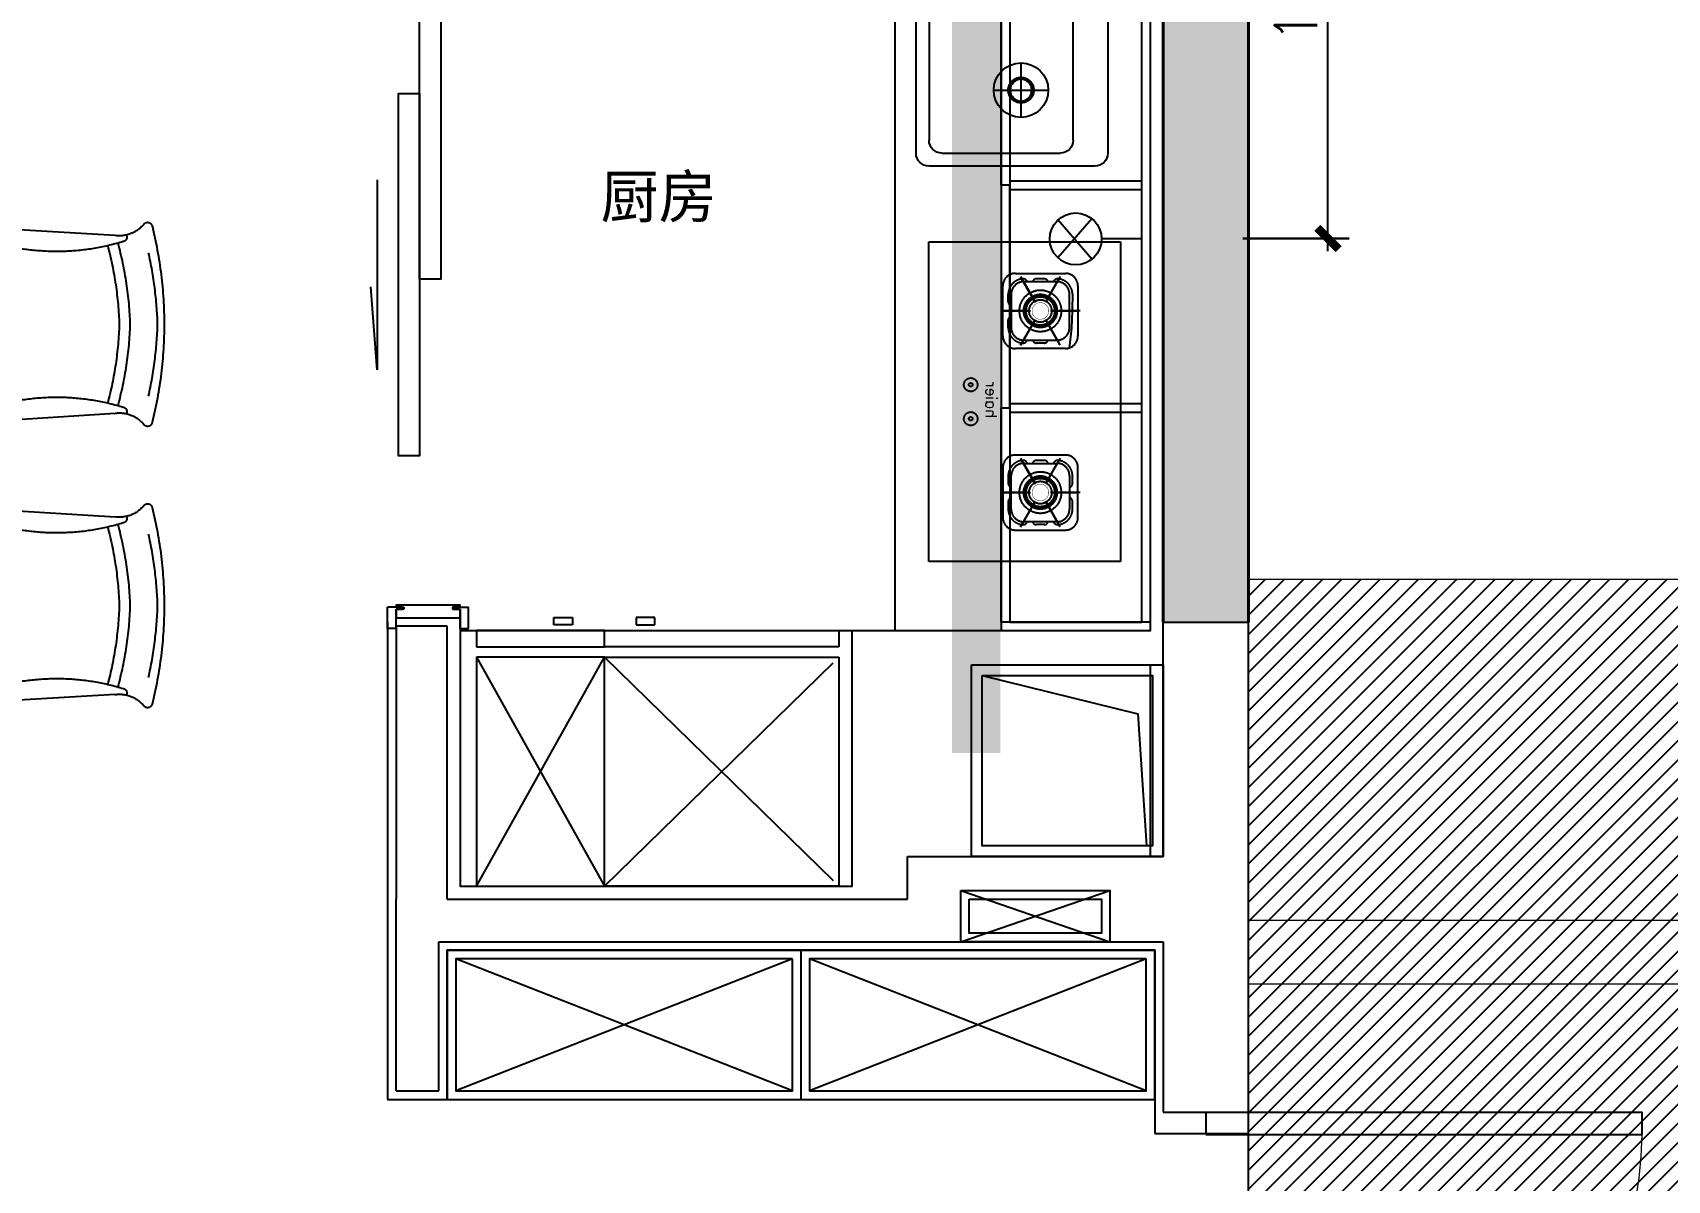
# Model space of a CAD drawing. Header units: inches. Extents: x -2597087 to 134135, y -662679 to 20000.
# Drawn here: x 45503 to 49339, y -37778 to -35085 of the extents above; entities that cross this region are included whole.
import ezdxf

# ---------------------------------------------------------------- set-up
doc = ezdxf.new("R2010")
doc.units = ezdxf.units.IN
doc.header["$LTSCALE"] = 100
doc.header["$MEASUREMENT"] = 0
for name, pattern in [('CENTER', [50.8, 31.75, -6.35, 6.35, -6.35]), ('DASH', [0.35, 0.25, -0.1]), ('HIDDEN', [0.375, 0.25, -0.125])]:
    doc.linetypes.add(name, pattern=pattern)
doc.layers.get('0').update_dxf_attribs({"linetype": 'CONTINUOUS'})
doc.layers.get('Defpoints').update_dxf_attribs({"linetype": 'CONTINUOUS'})
for name, color, linetype in [('-04给水图层', 142, 'CENTER'), ('000原始墙体', 4, 'CONTINUOUS'), ('003门', 17, 'CONTINUOUS'), ('006地漏', 146, 'CONTINUOUS'), ('009活动家具', 157, 'CONTINUOUS'), ('010活动家具', 157, 'CONTINUOUS'), ('011 完成面', 24, 'CONTINUOUS'), ('012到顶家具', 11, 'CONTINUOUS'), ('013悬空固定不到顶家私', 142, 'CONTINUOUS'), ('014固定悬空到顶家私', 11, 'CONTINUOUS'), ('020空间字', 2, 'CONTINUOUS'), ('HAT【填充】', 250, 'CONTINUOUS'), ('LVTRY', 153, 'CONTINUOUS'), ('PUB_HATCH', 8, 'CONTINUOUS'), ('WALL', 7, 'CONTINUOUS'), ('燃气管点位', 6, 'CONTINUOUS'), ('电箱', 143, 'CONTINUOUS'), ('给排水尺寸标注', 2, 'CONTINUOUS')]:
    doc.layers.add(name, color=color, linetype=linetype)
doc.layers.add('BALCONY', color=3, linetype='CONTINUOUS', lineweight=0)
doc.layers.add('COLUMN', color=30, linetype='CONTINUOUS', lineweight=40)
doc.styles.add('R2-plan-F2~F13$0$F-05.22(ok)$0$STANDARD', font='GBENOR', dxfattribs={"bigfont": 'GBCBIG'})
doc.styles.get("Standard").update_dxf_attribs({"font": 'txt.shx', "width": 0.8, "bigfont": 'GBCBIG.shx'})
doc.styles.add('尺寸标注', font='romans.shx', dxfattribs={"width": 0.8, "bigfont": 'hztxt.shx'})
doc.styles.add('文字标注', font='')
doc.styles.get('文字标注').set_extended_font_data('SimSun')
doc.dimstyles.new('A3-50', dxfattribs={"dimscale": 50, "dimtxt": 2, "dimasz": 1, "dimexe": 1, "dimexo": 1, "dimgap": 0.5, "dimtad": 1, "dimdec": 0, "dimlfac": -50, "dimrnd": 5, "dimzin": 0, "dimdsep": 46, "dimtxsty": '尺寸标注', "dimblk": 'ARCHTICK', "dimcen": 0, "dimdle": 0.6, "dimclrd": 251, "dimclre": 251, "dimclrt": 2, "dimadec": 0, "dimazin": 0, "dimtfac": 1, "dimtdec": 0, "dimtix": 1, "dimtmove": 2, "dimatfit": 3, "dimldrblk": 'DOT', "dimfxl": 4, "dimfxlon": 1, "dimtolj": 1, "dimtzin": 0, "dimlwe": 30, "dimarcsym": 0})

# ---------------------------------------------------------------- blocks, each defined once
blk = doc.blocks.new('5df5d5fd5f5dadsfsadfdsa')
at = {"layer": '-04给水图层', "color": 4, "linetype": 'ByBlock', "ltscale": 150}
blk.add_circle((7365.6, 17460), 64, dxfattribs=at)
at = {"layer": '-04给水图层', "color": 4, "ltscale": 150}
blk.add_circle((7365.6, 17460), 30, dxfattribs=at)
at = {"layer": '006地漏', "color": 8, "ltscale": 0.3}
for points in [[(7365.6, 17524), (7365.6, 17396)], [(7301.6, 17460), (7429.6, 17460)]]:
    blk.add_lwpolyline(points, dxfattribs=at)
at = {"layer": '006地漏', "ltscale": 0.3}
blk.add_circle((7365.6, 17460), 26.5, dxfattribs=at)
blk = doc.blocks.new('A$C707D7B48')
at = {"layer": '电箱'}
for p, q in [((0, 0), (350, 120)), ((0, 120), (350, 0))]:
    blk.add_line(p, q, dxfattribs=at)
for points in [[(0, 0), (350, 0), (350, 120), (0, 120)], [(0, 0), (350, 0), (350, 120), (0, 120)], [(20, 20), (330, 20), (330, 100), (20, 100)]]:
    blk.add_lwpolyline(points, close=True, dxfattribs=at)
blk = doc.blocks.new('$DorLib2D$00000001')
for p, q in [((0.45, 0.975), (0.5, 0.975)), ((0.45, 0), (0.45, 0.975)), ((0.5, 0), (0.5, 0.975)), ((0.5, 0), (0.45, 0))]:
    blk.add_line(p, q)
at = {"lineweight": 13}
blk.add_arc((0.475, 0), 0.975, 91.4693, 180, dxfattribs=at)
blk = doc.blocks.new('R2-plan-F2~F13$0$c-xicaichi')
for p, q in [((760.5, 8.9), (21.6, 8.9)), ((-8.9, -21.6), (-8.9, -410.5)), ((355.2, -185.9), (441.7, -35.9)), ((791.1, -410.5), (791.1, -21.6)), ((51.6, -72.5), (399.1, -72.5)), ((376.8, -198.4), (463.4, -48.4)), ((499.8, -72.5), (730.5, -72.5)), ((21.6, -380.5), (21.6, -102.5)), ((429.1, -107.8), (429.1, -380.5)), ((469.8, -380.5), (469.8, -102.5)), ((760.5, -102.5), (760.5, -380.5)), ((399.1, -410.5), (51.6, -410.5)), ((730.5, -410.5), (499.8, -410.5)), ((21.6, -441.1), (760.5, -441.1))]:
    blk.add_line(p, q)
for centre, radius in [((388.4, -42), 20.4), ((510.6, -42), 20.4), ((169.3, -194.7), 25.5), ((612.8, -194.7), 25.5)]:
    blk.add_circle(centre, radius)
for centre, radius, start, end in [((21.6, -21.6), 30.6, 90, 180), ((760.5, -21.6), 30.6, 0, 90), ((452.6, -42.2), 12.5, 330, 150), ((51.6, -102.5), 30, 90, 180), ((399.1, -102.5), 30, 53.0711, 90), ((499.8, -102.5), 30, 90, 180), ((730.5, -102.5), 30, 0, 90), ((366, -192.1), 12.5, 150, 330), ((366, -192.1), 12.5, 150, 330), ((51.6, -380.5), 30, 180, 270), ((399.1, -380.5), 30, 270, 0), ((499.8, -380.5), 30, 180, 270), ((730.5, -380.5), 30, 270, 0), ((21.6, -410.5), 30.6, 180, 270), ((760.5, -410.5), 30.6, 270, 0)]:
    blk.add_arc(centre, radius, start, end)
at = {"style": 'R2-plan-F2~F13$0$F-05.22(ok)$0$STANDARD', "width": 0.8, "flags": 9}
for tag in ['XSIZE', 'YSIZE']:
    blk.add_attdef(tag, (449.5, -441.1), '', height=0.5, rotation=90, dxfattribs=at)
blk = doc.blocks.new('www31111')
at = {"layer": '010活动家具', "color": 251, "linetype": 'HIDDEN', "ltscale": 30}
for p, q in [((157092, -7366.6), (157392, -6829.1)), ((157092, -6829.1), (157392, -7366.6)), ((157392, -6829.1), (157942, -7366.6)), ((157392, -7366.6), (157942, -6829.1))]:
    blk.add_line(p, q, dxfattribs=at)
at = {"layer": '010活动家具', "linetype": 'HIDDEN', "ltscale": 30}
for points in [[(157317.3, -6753.4), (157273.5, -6753.4), (157273.5, -6735.9), (157317.3, -6735.9)], [(157466.7, -6753.4), (157510.6, -6753.4), (157510.6, -6735.9), (157466.7, -6735.9)], [(157092, -6766.6), (157092, -6804.8), (157392, -6804.8), (157392, -6766.6)], [(157942, -6766.6), (157942, -6804.8), (157392, -6804.8), (157392, -6766.6)], [(157092, -6829.1), (157092, -7366.6), (157392, -7366.6), (157392, -6829.1)], [(157942, -6829.1), (157942, -7366.6), (157392, -7366.6), (157392, -6829.1)]]:
    blk.add_lwpolyline(points, close=True, dxfattribs=at)
blk = doc.blocks.new('A$C16493B35')
at = {"layer": '009活动家具', "color": 251, "linetype": 'DASH', "ltscale": 200}
for p, q in [((151.8, -156.4), (186.5, -216.6)), ((184.1, -212.4), (154.3, -160.7)), ((207.6, -161.6), (189, -161.6)), ((244.8, -156.4), (210, -216.6)), ((212.5, -212.4), (242.3, -160.7)), ((105.3, -236.9), (174.8, -236.9)), ((169.9, -236.9), (110.2, -236.9)), ((151.8, -317.4), (186.5, -257.3)), ((184.1, -261.5), (154.3, -313.2)), ((244.8, -317.4), (210, -257.3)), ((212.5, -261.5), (242.3, -313.2)), ((291.3, -236.9), (221.8, -236.9)), ((226.7, -236.9), (286.4, -236.9)), ((207.6, -312.3), (189, -312.3)), ((151.8, -582.6), (186.5, -642.7)), ((184.1, -638.5), (154.3, -586.8)), ((207.6, -587.7), (189, -587.7)), ((244.8, -582.6), (210, -642.7)), ((212.5, -638.5), (242.3, -586.8)), ((105.3, -663.1), (174.8, -663.1)), ((169.9, -663.1), (110.2, -663.1)), ((151.8, -743.6), (186.5, -683.4)), ((184.1, -687.6), (154.3, -739.3)), ((244.8, -743.6), (210, -683.4)), ((212.5, -687.6), (242.3, -739.3)), ((291.3, -663.1), (221.8, -663.1)), ((226.7, -663.1), (286.4, -663.1)), ((207.6, -738.4), (189, -738.4))]:
    blk.add_line(p, q, dxfattribs=at)
at = {"layer": '009活动家具', "linetype": 'DASH', "ltscale": 200}
blk.add_lwpolyline([(386.5, -825), (-63.5, -825), (-63.5, -75), (386.5, -75)], close=True, dxfattribs=at)
for points in [[(257, -148.9, -0.414214), (286.4, -178.2), (286.4, -295.6, -0.414214), (257, -325), (139.6, -325, -0.414214), (110.2, -295.6), (110.2, -178.2, -0.414214), (139.6, -148.9)], [(257, -751.1, 0.414214), (286.4, -721.8), (286.4, -604.4, 0.414214), (257, -575), (139.6, -575, 0.414214), (110.2, -604.4), (110.2, -721.8, 0.414214), (139.6, -751.1)]]:
    blk.add_lwpolyline(points, format="xyb", close=True, dxfattribs=at)
at = {"layer": '009活动家具', "color": 251, "linetype": 'DASH', "ltscale": 200}
for points in [[(129.8, -224.7, -0.359638), (122.9, -215.9), (122.9, -197.8, -0.414214), (159.1, -161.6, -0.251251), (168, -168.4)], [(228.6, -168.4, -0.251251), (237.4, -161.6, -0.414214), (273.6, -197.8), (273.6, -215.9, -0.036806), (266.8, -324.7)], [(168, -305.4, -0.251251), (159.1, -312.3, -0.414214), (122.9, -276.1), (122.9, -276.1), (122.9, -258, -0.359638), (129.8, -249.2, -0.359638)], [(168, -594.6, 0.251251), (159.1, -587.7, 0.414214), (122.9, -623.9), (122.9, -623.9), (122.9, -642, 0.359638), (129.8, -650.8, 0.359638)], [(266.8, -650.8, 0.359638), (273.6, -642), (273.6, -623.9, 0.414214), (237.4, -587.7, 0.251251), (228.6, -594.6)], [(129.8, -675.3, 0.359638), (122.9, -684.1), (122.9, -702.2, 0.414214), (159.1, -738.4, 0.251251), (168, -731.6)], [(228.6, -731.6, 0.251251), (237.4, -738.4, 0.414214), (273.6, -702.2), (273.6, -684.1, 0.359638), (266.8, -675.3)]]:
    blk.add_lwpolyline(points, format="xyb", dxfattribs=at)
for points in [[(237.4, -168.4), (159.1, -168.4, 0.414214), (129.8, -197.8), (129.8, -276.1, 0.414214), (159.1, -305.4), (237.4, -305.4, 0.414214), (266.8, -276.1), (266.8, -197.8, 0.414214)], [(237.4, -731.6), (159.1, -731.6, -0.414214), (129.8, -702.2), (129.8, -623.9, -0.414214), (159.1, -594.6), (237.4, -594.6, -0.414214), (266.8, -623.9), (266.8, -702.2, -0.414214)]]:
    blk.add_lwpolyline(points, format="xyb", close=True, dxfattribs=at)
at = {"layer": '009活动家具', "color": 251, "linetype": 'DASH', "ltscale": 200, "const_width": 0.979}
for points in [[(184.1, -212.4), (154.3, -160.7)], [(212.5, -212.4), (242.3, -160.7)], [(169.9, -236.9), (110.2, -236.9)], [(184.1, -261.5), (154.3, -313.2)], [(212.5, -261.5), (242.3, -313.2)], [(226.7, -236.9), (286.4, -236.9)], [(184.1, -638.5), (154.3, -586.8)], [(212.5, -638.5), (242.3, -586.8)], [(169.9, -663.1), (110.2, -663.1)], [(184.1, -687.6), (154.3, -739.3)], [(212.5, -687.6), (242.3, -739.3)], [(226.7, -663.1), (286.4, -663.1)]]:
    blk.add_lwpolyline(points, dxfattribs=at)
for points in [[(198.3, -217.4, 1), (198.3, -256.5, 1), (198.3, -217.4, 1)], [(198.3, -682.6, -1), (198.3, -643.5, -1), (198.3, -682.6, -1)]]:
    blk.add_lwpolyline(points, format="xyb", dxfattribs=at)
at = {"layer": '009活动家具', "color": 251, "linetype": 'DASH', "ltscale": 200}
for centre, radius in [((198.3, -236.9), 48.9), ((198.3, -236.9), 39.1), ((198.3, -236.9), 36.2), ((198.3, -236.9), 33.3), ((198.3, -236.9), 26.4), ((198.3, -663.1), 48.9), ((198.3, -663.1), 39.1), ((198.3, -663.1), 36.2), ((198.3, -663.1), 33.3), ((198.3, -663.1), 26.4)]:
    blk.add_circle(centre, radius, dxfattribs=at)
at = {"layer": '009活动家具', "linetype": 'DASH', "ltscale": 200}
for centre, radius in [((34.9, -410.1), 15.9), ((34.9, -410.1), 4.33), ((34.9, -489.9), 15.9), ((34.9, -489.9), 4.33)]:
    blk.add_circle(centre, radius, dxfattribs=at)
at = {"layer": '009活动家具', "color": 251, "linetype": 'DASH', "ltscale": 200}
for centre, start, end in [((188.7, -170.3), 88.3139, 167.436), ((207.8, -170.3), 12.564, 91.686), ((188.7, -303.5), 192.564, 271.6861), ((207.8, -303.5), 268.314, 347.436), ((188.7, -596.5), 88.3139, 167.436), ((207.8, -596.5), 12.564, 91.686), ((188.7, -729.7), 192.564, 271.6861), ((207.8, -729.7), 268.314, 347.436)]:
    blk.add_arc(centre, 8.76, start, end, dxfattribs=at)
at = {"layer": '009活动家具', "linetype": 'DASH', "ltscale": 200, "text_generation_flag": 4}
blk.add_text('haier', height=26, rotation=90, dxfattribs=at).set_placement((70.4, -488.8))
blk = doc.blocks.new('dfsdfds')
at = {"layer": '011 完成面'}
for p, q in [((46599.5, 32380.8), (46579.5, 32380.8)), ((46579.5, 32380.8), (46579.5, 32330.8)), ((46599.5, 32380.8), (46599.5, 32335.8)), ((46749.5, 32380.8), (46749.5, 32335.8)), ((46749.5, 32380.8), (46769.5, 32380.8)), ((46769.5, 32380.8), (46769.5, 32330.8)), ((46599.5, 32335.8), (46614.5, 32335.8)), ((46617.5, 32335.8), (46599.5, 32335.8)), ((46614.5, 32335.8), (46614.5, 32330.8)), ((46617.5, 32330.8), (46617.5, 32335.8)), ((46731.5, 32330.8), (46731.5, 32335.8)), ((46731.5, 32335.8), (46749.5, 32335.8)), ((46749.5, 32335.8), (46734.5, 32335.8)), ((46749.5, 32335.8), (46734.5, 32335.8)), ((46734.5, 32335.8), (46734.5, 32330.8)), ((46749.5, 32335.8), (46749.5, 32365.3)), ((46614.5, 32330.8), (46579.5, 32330.8)), ((46599.5, 32330.8), (46617.5, 32330.8)), ((46748.9, 32330.8), (46731.5, 32330.8)), ((46734.5, 32330.8), (46769.5, 32330.8))]:
    blk.add_line(p, q, dxfattribs=at)
for points in [[(46599.5, 32335.8), (46599.5, 32355.8), (46749.5, 32355.8)], [(46749.5, 32330.8), (46749.5, 32325.8), (46730.1, 32325.8), (46730.1, 32325.8), (46599.5, 32325.8), (46599.5, 32330.8)], [(46599.5, 32325.8), (46599.5, 32330.8)]]:
    blk.add_lwpolyline(points, dxfattribs=at)
blk = doc.blocks.new('33332212333')
at = {"layer": '009活动家具', "linetype": 'DASH', "ltscale": 200}
for p, q in [((72354.2, 2759.4), (72331.5, 2378.7)), ((72795.1, 2378.7), (72771, 2759.4)), ((73642.7, 2468.2), (72142.7, 2468.2)), ((72142.7, 2468.2), (72142.7, 1668.2)), ((73642.7, 1668.2), (73642.7, 2468.2)), ((72370.9, 2351.2), (72751.1, 2351.2)), ((72370.9, 1785.2), (72751.1, 1785.2)), ((72354.2, 1377), (72331.5, 1757.7)), ((72795.1, 1757.7), (72771, 1377)), ((72142.7, 1668.2), (73642.7, 1668.2))]:
    blk.add_line(p, q, dxfattribs=at)
for points in [[(73414.5, 2351.2), (73034.3, 2351.2, -0.313454), (72990.3, 2378.7), (73014.4, 2759.4, 0.259493), (72988.2, 2825.9, -0.672201), (72992.2, 2845.8, -0.122409), (73454.5, 2845.5, -0.635246), (73457.4, 2825.9, 0.259493), (73431.2, 2759.4), (73454, 2378.7, -0.313454), (73410, 2351.2)], [(73414.5, 1785.2), (73034.3, 1785.2, 0.313454), (72990.3, 1757.7), (73014.4, 1377, -0.259493), (72988.2, 1310.5, 0.672201), (72992.2, 1290.6, 0.122409), (73454.5, 1290.9, 0.635246), (73457.4, 1310.5, -0.259493), (73431.2, 1377), (73454, 1757.7, 0.313454), (73410, 1785.2)]]:
    blk.add_lwpolyline(points, format="xyb", dxfattribs=at)
for centre, radius, start, end in [((72334, 2835), 10.9, 106.8449, 236.5473), ((72562.6, 1915.5), 958.4, 76.076, 103.9913), ((72590.7, 1959.9), 898.4, 91.7931, 102.62), ((72534.5, 1959.9), 898.4, 77.38, 88.2069), ((72791.1, 2835), 10.9, 303.4527, 79.0888), ((73250.9, 1959.9), 898.4, 91.7931, 102.62), ((73194.7, 1959.9), 898.4, 77.38, 88.2069), ((72281.3, 2769.1), 73.5, 352.4143, 50.6024), ((72843.8, 2769.1), 73.5, 129.3976, 187.5857), ((72357.8, 2775.7), 10.8, 12.6605, 116.2125), ((72357.8, 2775.7), 10.8, 12.6605, 116.2125), ((71858.9, 2621.6), 532.8, 348.4214, 17.0715), ((72591.4, 1955.8), 838.5, 91.9703, 105.1634), ((72591.4, 1930.6), 838.5, 91.9703, 104.739), ((72533.8, 1955.8), 838.5, 74.8366, 88.0297), ((72533.8, 1930.6), 838.5, 75.261, 88.0297), ((73266.2, 2621.6), 532.8, 162.9285, 191.5786), ((72767.4, 2775.7), 10.8, 63.7875, 167.3395), ((72767.4, 2775.7), 10.8, 63.7875, 167.3395), ((73018, 2775.7), 10.8, 12.6605, 116.2125), ((73018, 2775.7), 10.8, 12.6605, 116.2125), ((72519.2, 2621.6), 532.8, 348.4214, 17.0715), ((73251.6, 1955.8), 838.5, 91.9703, 105.1634), ((73251.6, 1930.6), 838.5, 91.9703, 104.739), ((73194, 1955.8), 838.5, 74.8366, 88.0297), ((73194, 1930.6), 838.5, 75.261, 88.0297), ((73926.5, 2621.6), 532.8, 162.9285, 191.5786), ((73427.6, 2775.7), 10.8, 63.7875, 167.3395), ((73427.6, 2775.7), 10.8, 63.7875, 167.3395), ((72360.3, 2537), 30.4, 228.1016, 312.7108), ((72764.9, 2537), 30.4, 227.2892, 311.8984), ((73020.5, 2537), 30.4, 228.1016, 312.7108), ((73425.1, 2537), 30.4, 227.2892, 311.8984), ((72373.2, 2396.6), 45.4, 203.2127, 272.8279), ((72753.4, 2396.6), 45.4, 267.1721, 336.7873), ((72373.2, 1739.8), 45.4, 87.1721, 156.7873), ((72753.4, 1739.8), 45.4, 23.2127, 92.8279), ((72360.3, 1599.4), 30.4, 47.2892, 131.8984), ((71858.9, 1514.8), 532.8, 342.9285, 11.5786), ((73266.2, 1514.8), 532.8, 168.4214, 197.0715), ((72764.9, 1599.4), 30.4, 48.1016, 132.7108), ((73020.5, 1599.4), 30.4, 47.2892, 131.8984), ((72519.2, 1514.8), 532.8, 342.9285, 11.5786), ((73926.5, 1514.8), 532.8, 168.4214, 197.0715), ((73425.1, 1599.4), 30.4, 48.1016, 132.7108), ((72591.4, 2205.8), 838.5, 255.261, 268.0297), ((72533.8, 2205.8), 838.5, 271.9703, 284.739), ((73251.6, 2205.8), 838.5, 255.261, 268.0297), ((73194, 2205.8), 838.5, 271.9703, 284.739), ((72281.3, 1367.3), 73.5, 309.3976, 7.5857), ((72357.8, 1360.7), 10.8, 243.7875, 347.3395), ((72357.8, 1360.7), 10.8, 243.7875, 347.3395), ((72591.4, 2180.6), 838.5, 254.8366, 268.0297), ((72533.8, 2180.6), 838.5, 271.9703, 285.1634), ((72767.4, 1360.7), 10.8, 192.6605, 296.2125), ((72767.4, 1360.7), 10.8, 192.6605, 296.2125), ((72843.8, 1367.3), 73.5, 172.4143, 230.6024), ((73018, 1360.7), 10.8, 243.7875, 347.3395), ((73018, 1360.7), 10.8, 243.7875, 347.3395), ((73251.6, 2180.6), 838.5, 254.8366, 268.0297), ((73194, 2180.6), 838.5, 271.9703, 285.1634), ((73427.6, 1360.7), 10.8, 192.6605, 296.2125), ((73427.6, 1360.7), 10.8, 192.6605, 296.2125), ((72334, 1301.4), 10.9, 123.4527, 253.1551), ((72791.1, 1301.4), 10.9, 280.9112, 56.5473), ((72562.6, 2220.9), 958.4, 256.0087, 283.924), ((72590.7, 2176.5), 898.4, 257.38, 268.2069), ((72534.5, 2176.5), 898.4, 271.7931, 282.62), ((73250.9, 2176.5), 898.4, 257.38, 268.2069), ((73194.7, 2176.5), 898.4, 271.7931, 282.62)]:
    blk.add_arc(centre, radius, start, end, dxfattribs=at)
blk = doc.blocks.new('SAFDAGSADF')
at = {"layer": '014固定悬空到顶家私'}
for points in [[(3458.7, -53305.7), (3808.7, -53305.7), (3808.7, -51215.7), (3458.7, -51215.7)], [(3808.7, -51235.7), (3458.7, -51235.7), (3458.7, -51215.7), (3808.7, -51215.7)], [(3478.7, -51235.7), (3458.7, -51235.7), (3458.7, -51738.2), (3478.7, -51738.2)], [(3478.7, -52260.7), (3458.7, -52260.7), (3458.7, -51738.2), (3478.7, -51738.2)], [(3788.7, -51728.2), (3478.7, -51728.2), (3478.7, -51748.2), (3788.7, -51748.2)], [(3478.7, -52260.7), (3458.7, -52260.7), (3458.7, -52783.2), (3478.7, -52783.2)], [(3788.7, -52250.7), (3478.7, -52250.7), (3478.7, -52270.7), (3788.7, -52270.7)], [(3788.7, -52773.2), (3478.7, -52773.2), (3478.7, -52793.2), (3788.7, -52793.2)], [(3478.7, -53285.7), (3458.7, -53285.7), (3458.7, -52783.2), (3478.7, -52783.2)], [(3808.7, -53285.7), (3458.7, -53285.7), (3458.7, -53305.7), (3808.7, -53305.7)]]:
    blk.add_lwpolyline(points, close=True, dxfattribs=at)
at = {"layer": '014固定悬空到顶家私', "color": 251}
blk.add_lwpolyline([(3478.7, -53285.7), (3788.7, -53285.7), (3788.7, -51235.7), (3478.7, -51235.7)], close=True, dxfattribs=at)
blk = doc.blocks.new('qweqeqw212')
at = {"layer": '燃气管点位'}
for p, q in [((46.6, 0), (-43.3, 0)), ((0, -94.4), (0, 0))]:
    blk.add_line(p, q, dxfattribs=at)
for points in [[(-46.6, -117.2), (45.4, -197)], [(48.4, -117.2), (-43.7, -197)]]:
    blk.add_lwpolyline(points, dxfattribs=at)
blk.add_circle((0.9, -155.3), 60.9, dxfattribs=at)
blk = doc.blocks.new('_ArchTick')
at = {"color": 0, "linetype": 'ByBlock', "const_width": 0.4}
blk.add_lwpolyline([(-0.5, -0.5), (0.5, 0.5)], dxfattribs=at)
blk = doc.blocks.new('*D1497')
at = {"layer": 'Defpoints', "color": 0, "transparency": 16777216}
for p in [(48105.9, -34367.9), (48542.4, -34367.9), (48105.9, -35567.9)]:
    blk.add_point(p, dxfattribs=at)
at = {"layer": '给排水尺寸标注', "color": 251, "lineweight": -2, "transparency": 16777216}
blk.add_line((48542.4, -35597.9), (48542.4, -34337.9), dxfattribs=at)
at = {"layer": '给排水尺寸标注', "color": 251, "lineweight": 30, "transparency": 16777216}
for p, q in [((48342.4, -34367.9), (48592.4, -34367.9)), ((48342.4, -35567.9), (48592.4, -35567.9))]:
    blk.add_line(p, q, dxfattribs=at)
at = {"layer": '给排水尺寸标注', "color": 251, "lineweight": -2, "transparency": 16777216, "xscale": 50, "yscale": 50, "zscale": 50}
for p, rotation in [((48542.4, -34367.9), 90), ((48542.4, -35567.9), 270)]:
    blk.add_blockref('_ArchTick', p, dxfattribs=dict(at, rotation=rotation))
at = {"layer": '给排水尺寸标注', "color": 2, "transparency": 16777216, "insert": (48467.4, -34967.9), "char_height": 100, "attachment_point": 5, "rotation": 90, "style": '尺寸标注'}
blk.add_mtext('\\A1;1200', dxfattribs=at)
blk = doc.blocks.new('_Dot')
at = {"color": 0, "linetype": 'ByBlock', "lineweight": -2}
blk.add_line((-0.5, 0), (-1, 0), dxfattribs=at)
at = {"color": 0, "linetype": 'ByBlock', "const_width": 0.5}
blk.add_lwpolyline([(-0.25, 0, 1), (0.25, 0, 1)], format="xyb", close=True, dxfattribs=at)

msp = doc.modelspace()

# ---------------------------------------------------------------- hatches: boundary and pattern name
at = {"layer": 'HAT【填充】'}
h = msp.add_hatch(dxfattribs=at)
h.set_pattern_fill('木截面', color=8, scale=120, angle=45, style=0)
h.set_pattern_definition([(45, (45184.58676664051, 16817.71035965346), (1, 1), [])])
h.paths.add_polyline_path([(47660.216, -33075.185), (47660.216, -36775.112), (47773.833, -36775.112), (47773.833, -33075.185)])
h = msp.add_hatch(dxfattribs=at)
h.set_pattern_fill('ANSI31', color=250, scale=10, style=0)
h.set_pattern_definition([(45, (45184.587, 16817.71), (-22.45064, 22.45064), [])])
h.paths.add_polyline_path([(48355.891, -36367.941), (48355.891, -42309.16), (51414.695, -42309.16), (51414.695, -36367.941)])
at = {"layer": 'PUB_HATCH'}
msp.add_hatch(color=250, dxfattribs=at).paths.add_polyline_path([(48355.891, -36467.941), (48355.891, -34167.941), (47555.891, -34167.941), (47555.891, -34367.941), (48155.891, -34367.941), (48155.891, -36467.941)])

# ---------------------------------------------------------------- linework, layer by layer
at = {"layer": '000原始墙体', "color": 251, "elevation": 0.183}
msp.add_lwpolyline([(47730.891, -36592.941), (48096.594, -36683.107), (48117.006, -36992.941)], dxfattribs=at)
at = {"layer": '003门'}
for p, q in [((46311.158, -35429.97), (46311.158, -35875.912)), ((46311.158, -35875.912), (46296.706, -35681.418)), ((48355.891, -38667.941), (48355.891, -37617.941))]:
    msp.add_line(p, q, dxfattribs=at)
for points in [[(46461.158, -34907.927), (46461.158, -35662.941), (46411.158, -35662.941), (46411.158, -34907.927)], [(46411.158, -35227.941), (46411.158, -36077.941), (46361.158, -36077.941), (46361.158, -35227.941)]]:
    msp.add_lwpolyline(points, close=True, dxfattribs=at)
at = {"layer": '011 完成面'}
for p, q in [((48125.891, -36487.941), (48125.891, -34397.941)), ((46335.891, -36467.941), (46335.891, -37587.941)), ((48125.891, -37017.941), (48125.891, -36567.941)), ((46335.891, -37587.941), (46475.891, -37587.941)), ((48135.891, -37587.941), (48135.891, -37667.941)), ((48355.891, -37667.941), (48355.891, -37617.941)), ((48135.891, -37667.941), (48355.891, -37667.941))]:
    msp.add_line(p, q, dxfattribs=at)
for points in [[(46505.891, -36467.941), (46505.891, -37087.941), (47425.891, -37087.941), (47425.891, -36987.941), (47425.891, -36987.941), (47425.891, -36487.941), (48125.891, -36487.941)], [(46475.891, -37587.941), (46475.891, -37237.941), (48135.891, -37237.941), (48135.891, -37587.941)]]:
    msp.add_lwpolyline(points, dxfattribs=at)
at = {"layer": '012到顶家具'}
for p, q in [((46505.891, -36487.941), (47425.891, -36487.941)), ((47305.891, -37237.941), (47305.891, -37587.941))]:
    msp.add_line(p, q, dxfattribs=at)
at = {"layer": '012到顶家具', "color": 250, "linetype": 'HIDDEN', "ltscale": 200}
for p, q in [((47285.891, -37257.941), (46495.891, -37567.941)), ((47285.891, -37567.941), (46495.891, -37257.941)), ((48115.891, -37257.941), (47325.891, -37567.941)), ((48115.891, -37567.941), (47325.891, -37257.941))]:
    msp.add_line(p, q, dxfattribs=at)
at = {"layer": '012到顶家具'}
msp.add_lwpolyline([(48135.891, -37237.941), (46475.891, -37237.941), (46475.891, -37587.941), (48135.891, -37587.941)], close=True, dxfattribs=at)
at = {"layer": '012到顶家具', "color": 251}
for points in [[(47285.891, -37257.941), (46495.891, -37257.941), (46495.891, -37567.941), (47285.891, -37567.941)], [(48115.891, -37257.941), (47325.891, -37257.941), (47325.891, -37567.941), (48115.891, -37567.941)]]:
    msp.add_lwpolyline(points, close=True, dxfattribs=at)
at = {"layer": '013悬空固定不到顶家私', "lineweight": -2}
msp.add_line((47525.891, -34397.941), (47525.891, -36487.941), dxfattribs=at)
at = {"layer": 'BALCONY'}
for points in [[(51405.891, -36767.941), (51405.891, -36367.941), (48355.891, -36367.941)], [(50255.891, -37167.941), (48355.891, -37167.941)], [(50255.891, -37317.941), (48355.891, -37317.941)]]:
    msp.add_lwpolyline(points, dxfattribs=at)
at = {"layer": 'COLUMN'}
for p, q in [((48355.891, -36467.941), (48355.891, -34167.941)), ((48155.891, -34367.941), (48155.891, -36467.941))]:
    msp.add_line(p, q, dxfattribs=at)
at = {"layer": 'LVTRY'}
for points in [[(47705.891, -36567.941), (48155.891, -36567.941), (48155.891, -37017.941), (47705.891, -37017.941)], [(47730.891, -36592.941), (48130.891, -36592.941), (48130.891, -36992.941), (47730.891, -36992.941)]]:
    msp.add_lwpolyline(points, close=True, dxfattribs=at)
at = {"layer": 'WALL'}
for p, q in [((48355.891, -37167.941), (48355.891, -34267.941)), ((48155.891, -37017.941), (48155.891, -34367.941)), ((48155.891, -36467.941), (48355.891, -36467.941)), ((46475.891, -36477.941), (46355.891, -36477.941)), ((46355.891, -36477.941), (46355.891, -37117.941)), ((46475.891, -37117.941), (46475.891, -36477.941)), ((47555.891, -37117.941), (47555.891, -37017.941)), ((47555.891, -37017.941), (48155.891, -37017.941)), ((46355.891, -37567.941), (46355.891, -37117.941)), ((46475.891, -37117.941), (47555.891, -37117.941)), ((48355.891, -37617.941), (48355.891, -37167.941)), ((46455.891, -37217.941), (47455.891, -37217.941)), ((46455.891, -37567.941), (46455.891, -37217.941)), ((47455.891, -37217.941), (48155.891, -37217.941)), ((48155.891, -37217.941), (48155.891, -37617.941)), ((46355.891, -37567.941), (46455.891, -37567.941)), ((48155.891, -37617.941), (48355.891, -37617.941))]:
    msp.add_line(p, q, dxfattribs=at)

# ---------------------------------------------------------------- block references
at = {"layer": '-04给水图层', "linetype": 'ByBlock', "ltscale": 150, "rotation": 90}
msp.add_blockref('5df5d5fd5f5dadsfsadfdsa', (65282.246, -42585.29), dxfattribs=at)
at = {"xscale": -1, "rotation": 180}
msp.add_blockref('dfsdfds', (-243.612, -4102.123), dxfattribs=at)
at = {"layer": '003门', "xscale": -1050, "yscale": 1050, "zscale": 1050, "rotation": 270}
msp.add_blockref('$DorLib2D$00000001', (48255.891, -38142.941), dxfattribs=at)
at = {"layer": '009活动家具', "xscale": -1, "rotation": 270}
msp.add_blockref('R2-plan-F2~F13$0$c-xicaichi', (48016.943, -35388.993), dxfattribs=at)
at = {"layer": '009活动家具', "linetype": 'DASH', "ltscale": 200, "xscale": -1, "rotation": 270}
msp.add_blockref('33332212333', (42937.691, -108992.132), dxfattribs=at)
at = {"layer": '009活动家具'}
for name, p in [('A$C16493B35', (47669.38, -35500.903)), ('www31111', (-110547.263, -29721.344))]:
    msp.add_blockref(name, p, dxfattribs=at)
at = {"layer": '014固定悬空到顶家私'}
msp.add_blockref('SAFDAGSADF', (44317.212, 16817.71), dxfattribs=at)
at = {"layer": '燃气管点位', "rotation": 269.9999999999999}
msp.add_blockref('qweqeqw212', (48105.884, -35567.941), dxfattribs=at)
at = {"layer": '电箱', "extrusion": (0, 0, -1), "zscale": -1, "rotation": 180}
msp.add_blockref('A$C707D7B48', (-47680.891, -37097.941), dxfattribs=at)

# ---------------------------------------------------------------- texts
at = {"layer": '020空间字', "insert": (46835.706, -35530.074), "char_height": 100, "attachment_point": 7, "style": '文字标注'}
msp.add_mtext('\\A1;厨房', dxfattribs=at)

# ---------------------------------------------------------------- dimensions: what is measured, and where the dimension line sits
at = {"layer": '给排水尺寸标注'}
dim = msp.add_linear_dim(base=(48542.378, -34367.941), p1=(48105.884, -35567.941), p2=(48105.884, -34367.941), angle=90, dimstyle='A3-50', dxfattribs=at)
dim.commit()
dim.dimension.update_dxf_attribs({"geometry": '*D1497', "text_midpoint": (48467.378, -34967.941)})

doc.saveas('drawing.dxf')
